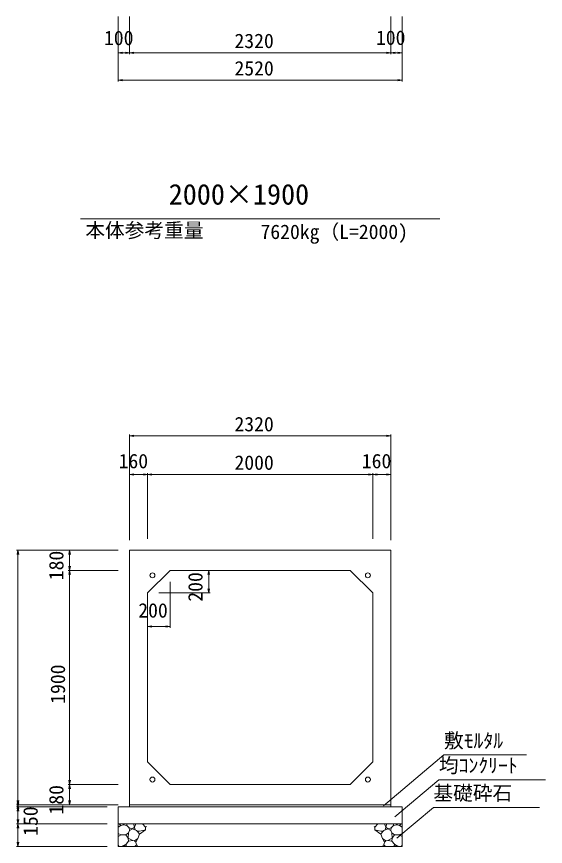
# Model space of a CAD drawing. Units: millimetres on the paper. Extents: x 0 to 841, y 0 to 594.
# Drawn here: x 412.4 to 506.3, y 304.1 to 451.5 of the extents above; entities that cross this region are included whole.
import ezdxf
from ezdxf.enums import TextEntityAlignment as Align

# ---------------------------------------------------------------- set-up
doc = ezdxf.new("R2010")
doc.units = ezdxf.units.MM
for name, color, linetype, lineweight in [('D-STR-DIM（寸法）', 7, 'Continuous', 18), ('D-STR-HTXT（旗揚げ）', 4, 'Continuous', 18), ('D-STR-STRn（構造物）', 5, 'Continuous', 18), ('D-STR（構造物外形線）', 1, 'Continuous', 18)]:
    doc.layers.add(name, color=color, linetype=linetype, lineweight=lineweight)
doc.layers.add('D-STR-TXT（文字）', color=7, linetype='Continuous')
doc.styles.add('ＭＳ ゴシック', font='')
doc.styles.get('ＭＳ ゴシック').set_extended_font_data('MS Gothic')

msp = doc.modelspace()

# ---------------------------------------------------------------- linework, layer by layer
at = {"layer": 'D-STR-DIM（寸法）'}
for p, q in [((430.473, 451.456), (430.473, 439.929)), ((430.473, 451.456), (430.473, 444.793)), ((432.473, 451.456), (432.473, 444.793)), ((432.473, 451.056), (432.473, 444.793)), ((478.873, 451.456), (478.873, 444.793)), ((478.873, 451.456), (478.873, 444.793)), ((480.873, 451.456), (480.873, 444.793)), ((480.873, 451.456), (480.873, 439.929)), ((430.473, 445.043), (431.223, 445.168)), ((430.473, 445.043), (430.573, 445.043)), ((431.223, 444.918), (430.473, 445.043)), ((430.573, 445.043), (432.373, 445.043)), ((431.723, 445.168), (432.473, 445.043)), ((432.473, 445.043), (431.723, 444.918)), ((432.473, 445.043), (432.373, 445.043)), ((432.473, 445.043), (433.223, 445.168)), ((432.473, 445.043), (432.573, 445.043)), ((433.223, 444.918), (432.473, 445.043)), ((432.573, 445.043), (478.773, 445.043)), ((478.123, 445.168), (478.873, 445.043)), ((478.873, 445.043), (478.123, 444.918)), ((478.873, 445.043), (478.773, 445.043)), ((478.873, 445.043), (479.623, 445.168)), ((478.873, 445.043), (478.973, 445.043)), ((479.623, 444.918), (478.873, 445.043)), ((478.973, 445.043), (480.773, 445.043)), ((480.123, 445.168), (480.873, 445.043)), ((480.873, 445.043), (480.123, 444.918)), ((480.873, 445.043), (480.773, 445.043)), ((430.473, 440.179), (431.223, 440.304)), ((430.473, 440.179), (430.573, 440.179)), ((431.223, 440.054), (430.473, 440.179)), ((430.573, 440.179), (480.773, 440.179)), ((480.123, 440.304), (480.873, 440.179)), ((480.873, 440.179), (480.123, 440.054)), ((480.873, 440.179), (480.773, 440.179)), ((432.473, 358.524), (432.473, 377.249)), ((478.873, 358.524), (478.873, 377.249)), ((432.473, 376.999), (433.223, 377.124)), ((432.473, 376.999), (432.573, 376.999)), ((433.223, 376.874), (432.473, 376.999)), ((478.773, 376.999), (432.573, 376.999)), ((478.123, 377.124), (478.873, 376.999)), ((478.873, 376.999), (478.123, 376.874)), ((478.873, 376.999), (478.773, 376.999)), ((432.473, 358.524), (432.473, 370.416)), ((432.473, 370.166), (433.223, 370.291)), ((432.473, 370.166), (432.573, 370.166)), ((433.223, 370.041), (432.473, 370.166)), ((432.573, 370.166), (435.573, 370.166)), ((434.923, 370.291), (435.673, 370.166)), ((435.673, 370.166), (434.923, 370.041)), ((435.673, 370.166), (435.573, 370.166)), ((435.673, 358.724), (435.673, 370.416)), ((435.673, 358.724), (435.673, 370.416)), ((435.673, 370.166), (436.423, 370.291)), ((435.673, 370.166), (435.773, 370.166)), ((436.423, 370.041), (435.673, 370.166)), ((435.773, 370.166), (475.573, 370.166)), ((474.923, 370.291), (475.673, 370.166)), ((475.673, 370.166), (474.923, 370.041)), ((475.673, 370.166), (475.573, 370.166)), ((475.673, 358.724), (475.673, 370.416)), ((475.673, 358.724), (475.673, 370.416)), ((475.673, 370.166), (476.423, 370.291)), ((475.673, 370.166), (475.773, 370.166)), ((476.423, 370.041), (475.673, 370.166)), ((478.773, 370.166), (475.773, 370.166)), ((478.123, 370.291), (478.873, 370.166)), ((478.873, 370.166), (478.123, 370.041)), ((478.873, 370.166), (478.773, 370.166)), ((478.873, 358.574), (478.873, 370.416)), ((430.473, 356.724), (412.406, 356.724)), ((412.531, 355.974), (412.656, 356.724)), ((412.656, 356.724), (412.656, 356.624)), ((412.656, 356.724), (412.781, 355.974)), ((412.656, 356.624), (412.656, 311.624)), ((430.473, 356.724), (421.579, 356.724)), ((421.704, 355.974), (421.829, 356.724)), ((421.829, 356.724), (421.829, 356.624)), ((421.829, 356.724), (421.954, 355.974)), ((421.829, 356.624), (421.829, 353.224)), ((421.829, 353.124), (421.704, 353.874)), ((421.954, 353.874), (421.829, 353.124)), ((430.473, 353.124), (421.579, 353.124)), ((430.473, 353.124), (421.579, 353.124)), ((421.704, 352.374), (421.829, 353.124)), ((421.829, 353.124), (421.829, 353.224)), ((421.829, 353.124), (421.829, 353.024)), ((421.829, 353.124), (421.954, 352.374)), ((421.829, 315.224), (421.829, 353.024)), ((441.673, 353.124), (446.778, 353.124)), ((446.403, 352.374), (446.528, 353.124)), ((446.528, 353.124), (446.528, 353.024)), ((446.528, 353.124), (446.653, 352.374)), ((446.528, 349.224), (446.528, 353.024)), ((439.673, 351.124), (439.673, 342.926)), ((446.528, 349.124), (446.403, 349.874)), ((446.653, 349.874), (446.528, 349.124)), ((446.528, 349.124), (446.528, 349.224)), ((437.673, 349.124), (446.778, 349.124)), ((435.673, 347.124), (435.673, 342.926)), ((435.673, 343.176), (436.423, 343.301)), ((438.923, 343.301), (439.673, 343.176)), ((435.673, 343.176), (435.773, 343.176)), ((436.423, 343.051), (435.673, 343.176)), ((439.573, 343.176), (435.773, 343.176)), ((439.673, 343.176), (438.923, 343.051)), ((439.673, 343.176), (439.573, 343.176)), ((421.829, 315.124), (421.704, 315.874)), ((421.954, 315.874), (421.829, 315.124)), ((430.473, 315.124), (421.579, 315.124)), ((430.473, 315.124), (421.579, 315.124)), ((421.704, 314.374), (421.829, 315.124)), ((421.829, 315.124), (421.829, 315.224)), ((421.829, 315.124), (421.829, 315.024)), ((421.829, 315.124), (421.954, 314.374)), ((421.829, 311.624), (421.829, 315.024)), ((430.473, 311.524), (412.406, 311.524)), ((430.473, 311.524), (412.406, 311.524)), ((428.473, 311.124), (412.406, 311.124)), ((428.473, 311.124), (412.406, 311.124)), ((412.656, 311.524), (412.531, 312.274)), ((412.656, 311.124), (412.531, 311.874)), ((412.531, 310.774), (412.656, 311.524)), ((412.531, 310.374), (412.656, 311.124)), ((412.781, 312.274), (412.656, 311.524)), ((412.781, 311.874), (412.656, 311.124)), ((412.656, 311.524), (412.656, 311.624)), ((412.656, 311.524), (412.656, 311.424)), ((412.656, 311.524), (412.781, 310.774)), ((412.656, 311.424), (412.656, 311.224)), ((412.656, 311.124), (412.656, 311.224)), ((412.656, 311.124), (412.656, 311.024)), ((412.656, 311.124), (412.781, 310.374)), ((412.656, 311.024), (412.656, 308.224)), ((430.473, 311.524), (421.579, 311.524)), ((421.829, 311.524), (421.704, 312.274)), ((421.954, 312.274), (421.829, 311.524)), ((421.829, 311.524), (421.829, 311.624)), ((428.473, 308.124), (412.406, 308.124)), ((428.473, 308.124), (412.406, 308.124)), ((412.656, 308.124), (412.531, 308.874)), ((412.531, 307.374), (412.656, 308.124)), ((412.781, 308.874), (412.656, 308.124)), ((412.656, 308.124), (412.656, 308.224)), ((412.656, 308.124), (412.656, 308.024)), ((412.656, 308.124), (412.781, 307.374)), ((412.656, 308.024), (412.656, 304.224)), ((428.473, 304.124), (412.406, 304.124)), ((412.656, 304.124), (412.531, 304.874)), ((412.781, 304.874), (412.656, 304.124)), ((412.656, 304.124), (412.656, 304.224))]:
    msp.add_line(p, q, dxfattribs=at)
at = {"layer": 'D-STR-HTXT（旗揚げ）'}
for p, q in [((423.781, 415.525), (487.565, 415.525)), ((477.59, 311.335), (488.323, 320.353)), ((502.985, 320.353), (488.323, 320.353)), ((479.612, 309.401), (487.411, 315.954)), ((506.336, 315.954), (487.411, 315.954)), ((479.962, 305.606), (486.436, 311.045)), ((505.299, 311.045), (486.436, 311.045))]:
    msp.add_line(p, q, dxfattribs=at)
at = {"layer": 'D-STR-STRn（構造物）'}
for p, q in [((430.473, 311.124), (480.873, 311.124)), ((430.473, 311.124), (430.473, 304.124)), ((432.473, 311.524), (432.473, 311.124)), ((478.873, 311.524), (478.873, 311.124)), ((480.873, 311.124), (480.873, 304.124)), ((430.473, 308.124), (480.873, 308.124)), ((430.899, 307.808), (430.634, 308.124)), ((431.367, 307.959), (430.899, 307.808)), ((431.367, 307.959), (431.52, 308.124)), ((432.014, 307.855), (431.367, 307.959)), ((432.014, 307.855), (431.999, 308.124)), ((433.162, 308.124), (433.344, 307.55)), ((433.344, 307.55), (433.568, 308.124)), ((434.763, 308.124), (435.28, 307.548)), ((476.583, 308.124), (476.066, 307.548)), ((478.003, 307.55), (477.779, 308.124)), ((478.184, 308.124), (478.003, 307.55)), ((479.333, 307.855), (479.347, 308.124)), ((479.333, 307.855), (479.979, 307.959)), ((479.979, 307.959), (479.826, 308.124)), ((479.979, 307.959), (480.447, 307.808)), ((480.447, 307.808), (480.713, 308.124)), ((430.899, 307.808), (430.473, 307.558)), ((431.806, 306.183), (432.286, 306.556)), ((432.404, 307.43), (432.014, 307.855)), ((432.229, 305.596), (432.286, 306.556)), ((432.286, 306.556), (432.474, 306.934)), ((432.474, 306.934), (432.404, 307.43)), ((433.022, 307.217), (432.404, 307.43)), ((432.474, 306.934), (433.022, 307.217)), ((433.344, 307.55), (433.022, 307.217)), ((433.022, 307.217), (433.684, 306.972)), ((433.344, 307.55), (433.469, 307.052)), ((433.684, 306.972), (433.928, 306.74)), ((433.806, 306.856), (434.255, 306.812)), ((433.928, 306.74), (434.259, 306.299)), ((434.255, 306.812), (435.28, 307.075)), ((434.259, 306.299), (435.28, 307.075)), ((435.28, 307.548), (435.455, 307.635)), ((435.28, 307.548), (435.28, 307.075)), ((435.28, 307.075), (435.3, 307.071)), ((476.066, 307.548), (475.891, 307.635)), ((476.066, 307.075), (476.046, 307.071)), ((476.066, 307.548), (476.066, 307.075)), ((477.091, 306.812), (476.066, 307.075)), ((477.087, 306.299), (476.066, 307.075)), ((477.418, 306.74), (477.087, 306.299)), ((477.54, 306.856), (477.091, 306.812)), ((477.663, 306.972), (477.418, 306.74)), ((478.324, 307.217), (477.663, 306.972)), ((478.003, 307.55), (477.878, 307.052)), ((478.003, 307.55), (478.324, 307.217)), ((478.324, 307.217), (478.943, 307.43)), ((478.872, 306.934), (478.324, 307.217)), ((478.872, 306.934), (478.943, 307.43)), ((479.06, 306.556), (478.872, 306.934)), ((478.943, 307.43), (479.333, 307.855)), ((479.117, 305.596), (479.06, 306.556)), ((479.54, 306.183), (479.06, 306.556)), ((480.447, 307.808), (480.873, 307.558)), ((430.992, 306.197), (430.473, 306.415)), ((430.473, 305.902), (430.992, 306.197)), ((430.992, 306.197), (431.806, 306.183)), ((432.229, 305.596), (431.806, 306.183)), ((431.84, 304.497), (432.28, 305.055)), ((432.28, 305.055), (432.229, 305.596)), ((432.229, 305.596), (433.024, 305.166)), ((433.024, 305.166), (432.28, 305.055)), ((433.36, 305.141), (433.024, 305.166)), ((433.968, 305.522), (433.36, 305.141)), ((433.36, 305.141), (433.613, 304.881)), ((433.613, 304.881), (433.968, 305.522)), ((434.259, 306.299), (433.968, 305.522)), ((477.087, 306.299), (477.378, 305.522)), ((477.734, 304.881), (477.378, 305.522)), ((477.378, 305.522), (477.987, 305.141)), ((477.987, 305.141), (477.734, 304.881)), ((477.987, 305.141), (478.322, 305.166)), ((479.117, 305.596), (478.322, 305.166)), ((478.322, 305.166), (479.066, 305.055)), ((479.066, 305.055), (479.117, 305.596)), ((479.506, 304.497), (479.066, 305.055)), ((479.117, 305.596), (479.54, 306.183)), ((480.355, 306.197), (479.54, 306.183)), ((480.355, 306.197), (480.873, 306.415)), ((480.873, 305.902), (480.355, 306.197)), ((430.644, 304.124), (430.473, 304.48)), ((430.473, 304.124), (480.873, 304.124)), ((431.295, 304.198), (430.991, 304.124)), ((431.295, 304.198), (431.84, 304.497)), ((431.797, 304.216), (431.295, 304.198)), ((432.007, 304.124), (431.797, 304.216)), ((431.84, 304.497), (431.851, 304.218)), ((433.406, 304.124), (433.708, 304.426)), ((433.708, 304.426), (433.613, 304.881)), ((433.708, 304.426), (433.864, 304.28)), ((477.639, 304.426), (477.483, 304.28)), ((477.639, 304.426), (477.734, 304.881)), ((477.94, 304.124), (477.639, 304.426)), ((479.339, 304.124), (479.549, 304.216)), ((479.506, 304.497), (479.496, 304.218)), ((480.052, 304.198), (479.506, 304.497)), ((479.549, 304.216), (480.052, 304.198)), ((480.052, 304.198), (480.355, 304.124)), ((480.703, 304.124), (480.873, 304.48))]:
    msp.add_line(p, q, dxfattribs=at)
at = {"layer": 'D-STR（構造物外形線）'}
for p, q in [((432.473, 356.724), (478.873, 356.724)), ((432.473, 311.524), (432.473, 356.724)), ((478.873, 356.724), (478.873, 311.524)), ((435.673, 349.124), (439.673, 353.124)), ((439.673, 353.124), (471.673, 353.124)), ((471.673, 353.124), (475.673, 349.124)), ((435.673, 319.124), (435.673, 349.124)), ((475.673, 349.124), (475.673, 319.124)), ((439.673, 315.124), (435.673, 319.124)), ((475.673, 319.124), (471.673, 315.124)), ((471.673, 315.124), (439.673, 315.124)), ((478.873, 311.524), (432.473, 311.524))]:
    msp.add_line(p, q, dxfattribs=at)
for centre in [(436.542, 352.256), (474.805, 352.256), (436.542, 315.993), (474.805, 315.993)]:
    msp.add_circle(centre, 0.44, dxfattribs=at)

# ---------------------------------------------------------------- texts
at = {"layer": 'D-STR-DIM（寸法）', "style": 'ＭＳ ゴシック'}
for s, p in [('100', (427.929, 445.618)), ('2320', (451.107, 445.093)), ('100', (476.239, 445.66)), ('2520', (451.107, 440.229)), ('2320', (451.107, 377.049)), ('160', (430.529, 370.491)), ('2000', (451.107, 370.216)), ('160', (473.729, 370.491)), ('200', (434.021, 343.977))]:
    msp.add_text(s, height=2.566, dxfattribs=at).set_placement(p, align=Align.BOTTOM_LEFT)
for s, p in [('180', (421.504, 351.38)), ('200', (446.208, 347.575)), ('1900', (421.779, 329.443)), ('180', (421.504, 309.78)), ('150', (416.924, 305.992))]:
    msp.add_text(s, height=2.566, rotation=90, dxfattribs=at).set_placement(p, align=Align.BOTTOM_LEFT)
at = {"layer": 'D-STR-TXT（文字）', "style": 'ＭＳ ゴシック'}
for s, height, p in [('2000×1900', 3.666, (439.43, 416.974)), ('本体参考重量', 2.566, (424.612, 411.458)), ('7620kg（L=2000)', 2.566, (455.732, 411.195)), ('敷ﾓﾙﾀﾙ', 2.566, (488.323, 320.853)), ('均ｺﾝｸﾘｰﾄ', 2.566, (487.411, 316.454)), ('基礎砕石', 2.566, (486.436, 311.545))]:
    msp.add_text(s, height=height, dxfattribs=at).set_placement(p, align=Align.BOTTOM_LEFT)

doc.saveas('drawing.dxf')
